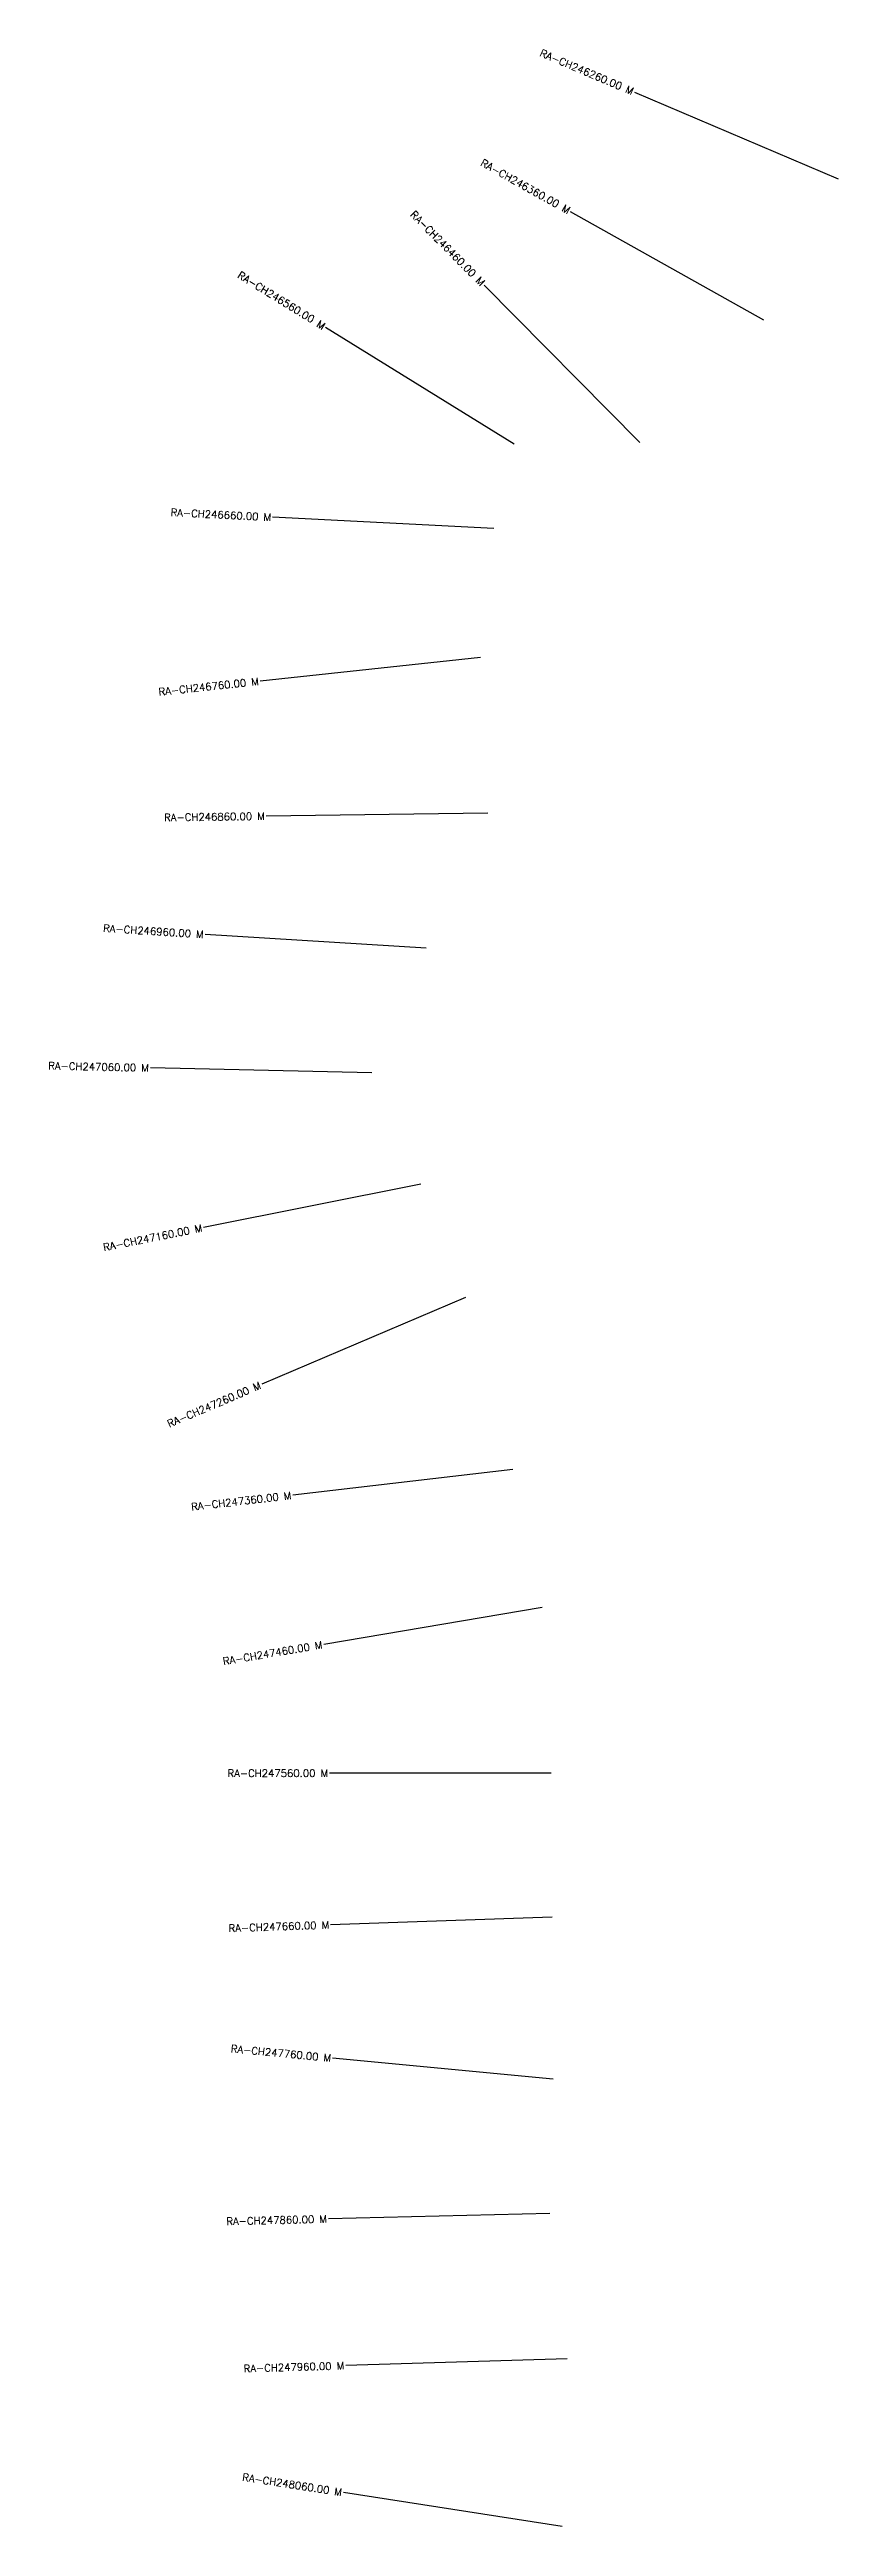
# Model space of a CAD drawing. Header units: metres. Extents: x 278224 to 286019, y 2025296 to 2046219.
# Drawn here: x 278224 to 278759, y 2044542 to 2046219 of the extents above; entities that cross this region are included whole.
import ezdxf
from ezdxf.enums import TextEntityAlignment as Align

# ---------------------------------------------------------------- set-up
doc = ezdxf.new("R2010")
doc.units = ezdxf.units.M
doc.layers.add('CS', color=134, linetype='Continuous')
doc.layers.add('CSMark', color=6, linetype='Continuous')
doc.styles.get("Standard").update_dxf_attribs({"font": 'simplex.shx'})

msp = doc.modelspace()

# ---------------------------------------------------------------- linework, layer by layer
at = {"layer": 'CS'}
for p, q in [((278758.6, 2046130.9), (278620.6, 2046189.6)), ((278708.1, 2046035.4), (278577.2, 2046108.7)), ((278624.1, 2045952.5), (278518.6, 2046059.1)), ((278538.9, 2045951.4), (278411.3, 2046030.3)), ((278525.2, 2045894.4), (278375.4, 2045901.9)), ((278516.1, 2045806.9), (278366.9, 2045791)), ((278521.1, 2045701.7), (278371.1, 2045699.6)), ((278479.4, 2045610.1), (278329.7, 2045619.5)), ((278442.6, 2045525.8), (278292.6, 2045529.1)), ((278475.7, 2045450.5), (278328.6, 2045421.1)), ((278506, 2045373.8), (278368.1, 2045315)), ((278538, 2045257.3), (278389, 2045239.9)), ((278557.9, 2045163.9), (278410, 2045138.8)), ((278564, 2045051.6), (278414, 2045051.6)), ((278564.7, 2044954.2), (278414.7, 2044949)), ((278565.3, 2044844.6), (278416, 2044858.7)), ((278563.1, 2044753.6), (278413.2, 2044749.9)), ((278574.8, 2044655.2), (278424.9, 2044650.7)), ((278571.5, 2044541.7), (278423.3, 2044564.6))]:
    msp.add_line(p, q, dxfattribs=at)

# ---------------------------------------------------------------- texts
at = {"layer": 'CSMark'}
for s, rotation, p in [('RA-CH246260.00 M', 336.9773, (278619.6, 2046190)), ('RA-CH246360.00 M', 330.7383, (278576.4, 2046109.2)), ('RA-CH246460.00 M', 314.712, (278517.9, 2046059.8)), ('RA-CH246560.00 M', 328.2805, (278410.4, 2046030.8)), ('RA-CH246660.00 M', 357.1475, (278374.4, 2045901.9)), ('RA-CH246760.00 M', 6.1172, (278366, 2045790.9)), ('RA-CH246860.00 M', 0.803, (278370.1, 2045699.6)), ('RA-CH246960.00 M', 356.4168, (278328.7, 2045619.5)), ('RA-CH247060.00 M', 358.7437, (278291.6, 2045529.1)), ('RA-CH247160.00 M', 11.3153, (278327.6, 2045420.9)), ('RA-CH247260.00 M', 23.098, (278367.1, 2045314.6)), ('RA-CH247360.00 M', 6.6428, (278388, 2045239.8)), ('RA-CH247460.00 M', 9.633, (278409, 2045138.7)), ('RA-CH247660.00 M', 1.9939, (278413.7, 2044949)), ('RA-CH247760.00 M', 354.5741, (278415, 2044858.8)), ('RA-CH247860.00 M', 1.3931, (278412.2, 2044749.9)), ('RA-CH247960.00 M', 1.7489, (278423.9, 2044650.6)), ('RA-CH248060.00 M', 351.2042, (278422.3, 2044564.8))]:
    msp.add_text(s, height=5, rotation=rotation, dxfattribs=at).set_placement(p, align=Align.MIDDLE_RIGHT)
msp.add_text('RA-CH247560.00 M', height=5, dxfattribs=at).set_placement((278413, 2045051.6), align=Align.MIDDLE_RIGHT)

doc.saveas('drawing.dxf')
